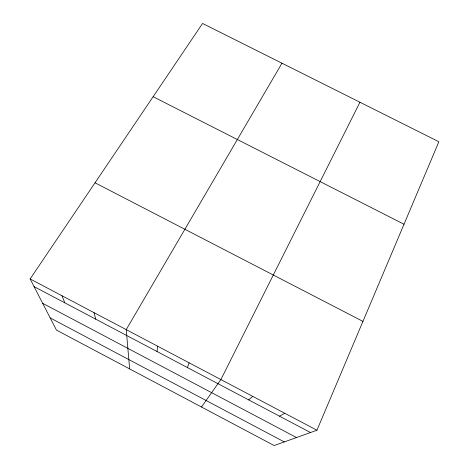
<?xml version="1.0" encoding="UTF-8"?>
<svg xmlns="http://www.w3.org/2000/svg" width="469" height="469" viewBox="0 0 469 469"><rect width="100%" height="100%" fill="white"/><g stroke="black" fill="none" stroke-linecap="round" stroke-linejoin="round"><path stroke-width="0.7" d="M157.004 351.504L157.619 346.198M187.412 367.561L189.171 362.836M316.944 430.231L438.873 141.755L202.579 23.45L30.127 278.949L56.456 330.088L274.16 445.55L316.944 430.231L30.127 278.949M359.946 102.242L220.881 379.562L201.5 407.016M281.963 63.198L126.22 329.637L129.655 368.91M248.67 399.893L252.744 396.369M279.512 416.179L284.765 413.259M153.129 96.714L404.008 224.235M95.031 182.799L362.947 321.388M34.073 286.612L310.501 432.535M42.673 303.314L296.502 437.548M50.189 317.912L284.302 441.915M62.002 295.763L64.816 302.839M94.029 312.653L95.699 319.143"/></g></svg>
